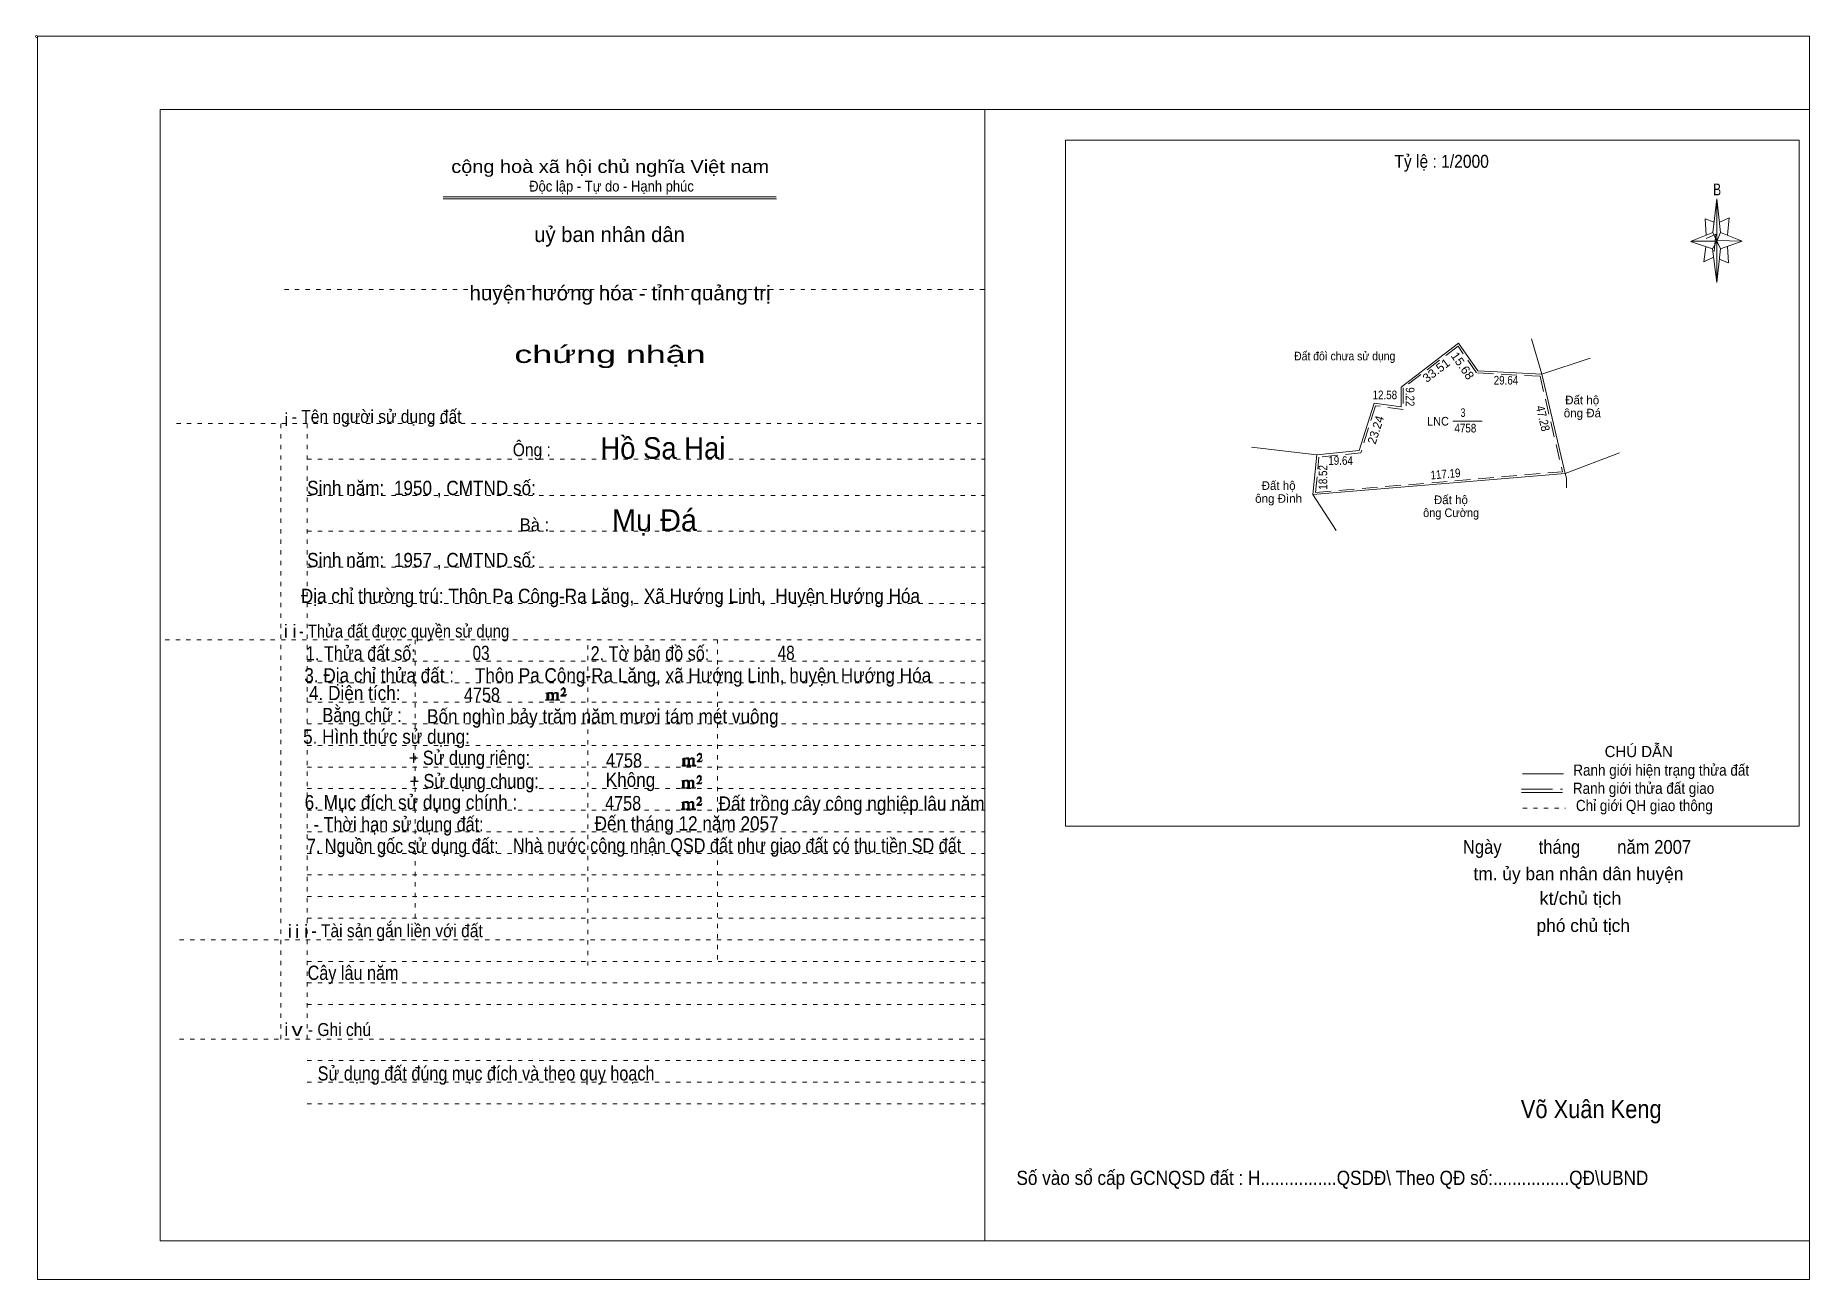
# Model space of a CAD drawing. Header units: centimetres. Extents: x -1.6 to 39.5, y -3.3 to 25.5.
import ezdxf
from ezdxf.enums import TextEntityAlignment as Align

# ---------------------------------------------------------------- set-up
doc = ezdxf.new("R2010")
doc.units = ezdxf.units.CM
doc.header["$LTSCALE"] = 0.12
for name, pattern in [('DOTTED', [1.5, 0.3, -1.2]), ('LONG_DASHED', [7.5, 6, -1.5]), ('MEDIUM_DASHED', [4.5, 3, -1.5])]:
    doc.linetypes.add(name, pattern=pattern)
for name, color, linetype, lineweight in [('1', 7, 'DOTTED', 13), ('10', 7, 'Continuous', 13), ('13', 7, 'Continuous', 13), ('4', 7, 'Continuous', 13), ('5', 7, 'Continuous', 13), ('50', 7, 'Continuous', 13)]:
    doc.layers.add(name, color=color, linetype=linetype, lineweight=lineweight)
doc.layers.add('30', color=7, linetype='Continuous')
doc.layers.add('33', color=7, linetype='Continuous')

msp = doc.modelspace()

# ---------------------------------------------------------------- hatches: boundary and pattern name
at = {"layer": '50'}
for points in [[(10.27, 10.13), (10.27, 10.12), (10.27, 10.11), (10.25, 10.11), (10.24, 10.11), (10.24, 10.1), (10.33, 10.1), (10.33, 10.11), (10.32, 10.11), (10.31, 10.11), (10.31, 10.12), (10.31, 10.13), (10.31, 10.24), (10.31, 10.25), (10.32, 10.26), (10.34, 10.26), (10.35, 10.26), (10.36, 10.26), (10.37, 10.25), (10.39, 10.22), (10.39, 10.13), (10.37, 10.12), (10.37, 10.11), (10.36, 10.11), (10.35, 10.11), (10.35, 10.1), (10.44, 10.1), (10.44, 10.11), (10.43, 10.11), (10.42, 10.11), (10.42, 10.12), (10.42, 10.13), (10.42, 10.24), (10.44, 10.26), (10.45, 10.26), (10.46, 10.26), (10.49, 10.26), (10.49, 10.25), (10.5, 10.24), (10.5, 10.22), (10.5, 10.13), (10.5, 10.12), (10.49, 10.11), (10.49, 10.11), (10.47, 10.11), (10.47, 10.1), (10.56, 10.1), (10.56, 10.11), (10.55, 10.11), (10.54, 10.11), (10.53, 10.12), (10.53, 10.13), (10.53, 10.2), (10.53, 10.25), (10.53, 10.26), (10.52, 10.27), (10.5, 10.28), (10.47, 10.28), (10.46, 10.28), (10.44, 10.27), (10.41, 10.25), (10.41, 10.26), (10.4, 10.28), (10.39, 10.28), (10.37, 10.28), (10.35, 10.28), (10.34, 10.28), (10.32, 10.26), (10.31, 10.26), (10.31, 10.25), (10.31, 10.25), (10.31, 10.26), (10.31, 10.28), (10.24, 10.26), (10.24, 10.26), (10.25, 10.26), (10.27, 10.25), (10.27, 10.24), (10.27, 10.23)], [(10.69, 10.19), (10.72, 10.24), (10.72, 10.24), (10.71, 10.22), (10.69, 10.22), (10.68, 10.22), (10.63, 10.22), (10.66, 10.26), (10.67, 10.27), (10.69, 10.28), (10.69, 10.3), (10.69, 10.32), (10.69, 10.34), (10.69, 10.35), (10.69, 10.37), (10.68, 10.38), (10.67, 10.38), (10.66, 10.39), (10.65, 10.39), (10.63, 10.38), (10.63, 10.38), (10.62, 10.37), (10.61, 10.35), (10.59, 10.33), (10.61, 10.33), (10.61, 10.35), (10.62, 10.35), (10.63, 10.36), (10.65, 10.36), (10.66, 10.36), (10.67, 10.35), (10.68, 10.35), (10.68, 10.32), (10.68, 10.3), (10.66, 10.28), (10.66, 10.26), (10.65, 10.25), (10.59, 10.2), (10.59, 10.19)], [(13.42, 8.61), (13.42, 8.6), (13.42, 8.59), (13.41, 8.59), (13.4, 8.59), (13.4, 8.57), (13.48, 8.57), (13.48, 8.59), (13.47, 8.59), (13.46, 8.59), (13.46, 8.6), (13.46, 8.61), (13.46, 8.72), (13.46, 8.73), (13.47, 8.74), (13.5, 8.74), (13.51, 8.74), (13.52, 8.74), (13.53, 8.73), (13.54, 8.69), (13.54, 8.61), (13.53, 8.6), (13.53, 8.59), (13.52, 8.59), (13.51, 8.59), (13.51, 8.57), (13.6, 8.57), (13.6, 8.59), (13.58, 8.59), (13.57, 8.59), (13.57, 8.6), (13.57, 8.61), (13.57, 8.72), (13.6, 8.74), (13.61, 8.74), (13.62, 8.74), (13.64, 8.74), (13.64, 8.73), (13.65, 8.72), (13.65, 8.69), (13.65, 8.61), (13.65, 8.6), (13.64, 8.59), (13.64, 8.59), (13.63, 8.59), (13.63, 8.57), (13.72, 8.57), (13.72, 8.59), (13.7, 8.59), (13.69, 8.59), (13.68, 8.6), (13.68, 8.61), (13.68, 8.68), (13.68, 8.73), (13.68, 8.74), (13.67, 8.75), (13.65, 8.76), (13.63, 8.76), (13.62, 8.76), (13.6, 8.75), (13.56, 8.73), (13.56, 8.74), (13.55, 8.76), (13.54, 8.76), (13.53, 8.76), (13.51, 8.76), (13.5, 8.76), (13.47, 8.74), (13.46, 8.74), (13.46, 8.73), (13.46, 8.73), (13.46, 8.74), (13.46, 8.76), (13.4, 8.74), (13.4, 8.74), (13.41, 8.74), (13.42, 8.73), (13.42, 8.72), (13.42, 8.71)], [(13.85, 8.67), (13.87, 8.72), (13.87, 8.72), (13.86, 8.69), (13.85, 8.69), (13.84, 8.69), (13.78, 8.69), (13.82, 8.74), (13.83, 8.75), (13.85, 8.76), (13.85, 8.78), (13.85, 8.79), (13.85, 8.82), (13.85, 8.83), (13.85, 8.85), (13.84, 8.86), (13.83, 8.86), (13.82, 8.87), (13.8, 8.87), (13.78, 8.86), (13.78, 8.86), (13.77, 8.85), (13.76, 8.83), (13.75, 8.81), (13.76, 8.81), (13.76, 8.83), (13.77, 8.83), (13.78, 8.84), (13.8, 8.84), (13.82, 8.84), (13.83, 8.83), (13.84, 8.83), (13.84, 8.79), (13.84, 8.78), (13.82, 8.76), (13.82, 8.74), (13.8, 8.73), (13.75, 8.68), (13.75, 8.67)], [(13.41, 8.09), (13.41, 8.08), (13.41, 8.07), (13.4, 8.07), (13.39, 8.07), (13.39, 8.06), (13.48, 8.06), (13.48, 8.07), (13.47, 8.07), (13.45, 8.07), (13.45, 8.08), (13.45, 8.09), (13.45, 8.2), (13.45, 8.21), (13.47, 8.23), (13.49, 8.23), (13.5, 8.23), (13.51, 8.23), (13.52, 8.21), (13.53, 8.18), (13.53, 8.09), (13.52, 8.08), (13.52, 8.07), (13.51, 8.07), (13.5, 8.07), (13.5, 8.06), (13.59, 8.06), (13.59, 8.07), (13.58, 8.07), (13.57, 8.07), (13.57, 8.08), (13.57, 8.09), (13.57, 8.2), (13.59, 8.23), (13.6, 8.23), (13.61, 8.23), (13.63, 8.23), (13.63, 8.21), (13.64, 8.2), (13.64, 8.18), (13.64, 8.09), (13.64, 8.08), (13.63, 8.07), (13.63, 8.07), (13.62, 8.07), (13.62, 8.06), (13.71, 8.06), (13.71, 8.07), (13.7, 8.07), (13.69, 8.07), (13.67, 8.08), (13.67, 8.09), (13.67, 8.17), (13.67, 8.21), (13.67, 8.23), (13.66, 8.24), (13.64, 8.25), (13.62, 8.25), (13.61, 8.25), (13.59, 8.24), (13.55, 8.21), (13.55, 8.23), (13.54, 8.25), (13.53, 8.25), (13.52, 8.25), (13.5, 8.25), (13.49, 8.25), (13.47, 8.23), (13.45, 8.23), (13.45, 8.21), (13.45, 8.21), (13.45, 8.23), (13.45, 8.25), (13.39, 8.23), (13.39, 8.23), (13.4, 8.23), (13.41, 8.21), (13.41, 8.2), (13.41, 8.19)], [(13.84, 8.16), (13.86, 8.2), (13.86, 8.2), (13.85, 8.18), (13.84, 8.18), (13.83, 8.18), (13.77, 8.18), (13.81, 8.23), (13.82, 8.24), (13.84, 8.25), (13.84, 8.27), (13.84, 8.28), (13.84, 8.3), (13.84, 8.31), (13.84, 8.34), (13.83, 8.35), (13.82, 8.35), (13.81, 8.36), (13.8, 8.36), (13.77, 8.35), (13.77, 8.35), (13.76, 8.34), (13.75, 8.31), (13.74, 8.29), (13.75, 8.29), (13.75, 8.31), (13.76, 8.31), (13.77, 8.33), (13.8, 8.33), (13.81, 8.33), (13.82, 8.31), (13.83, 8.31), (13.83, 8.28), (13.83, 8.27), (13.81, 8.25), (13.81, 8.23), (13.8, 8.21), (13.74, 8.17), (13.74, 8.16)], [(13.84, 7.66), (13.86, 7.71), (13.86, 7.71), (13.85, 7.68), (13.84, 7.68), (13.83, 7.68), (13.77, 7.68), (13.81, 7.73), (13.82, 7.74), (13.84, 7.75), (13.84, 7.77), (13.84, 7.78), (13.84, 7.81), (13.84, 7.82), (13.84, 7.84), (13.83, 7.85), (13.82, 7.85), (13.81, 7.86), (13.79, 7.86), (13.77, 7.85), (13.77, 7.85), (13.76, 7.84), (13.75, 7.82), (13.74, 7.8), (13.75, 7.8), (13.75, 7.82), (13.76, 7.82), (13.77, 7.83), (13.79, 7.83), (13.81, 7.83), (13.82, 7.82), (13.83, 7.82), (13.83, 7.78), (13.83, 7.77), (13.81, 7.75), (13.81, 7.73), (13.79, 7.72), (13.74, 7.67), (13.74, 7.66)], [(13.41, 7.6), (13.41, 7.59), (13.41, 7.58), (13.4, 7.58), (13.39, 7.58), (13.39, 7.56), (13.47, 7.56), (13.47, 7.58), (13.46, 7.58), (13.45, 7.58), (13.45, 7.59), (13.45, 7.6), (13.45, 7.71), (13.45, 7.72), (13.46, 7.73), (13.49, 7.73), (13.5, 7.73), (13.51, 7.73), (13.52, 7.72), (13.53, 7.68), (13.53, 7.6), (13.52, 7.59), (13.52, 7.58), (13.51, 7.58), (13.5, 7.58), (13.5, 7.56), (13.59, 7.56), (13.59, 7.58), (13.57, 7.58), (13.56, 7.58), (13.56, 7.59), (13.56, 7.6), (13.56, 7.71), (13.59, 7.73), (13.6, 7.73), (13.61, 7.73), (13.63, 7.73), (13.63, 7.72), (13.64, 7.71), (13.64, 7.68), (13.64, 7.6), (13.64, 7.59), (13.63, 7.58), (13.63, 7.58), (13.62, 7.58), (13.62, 7.56), (13.71, 7.56), (13.71, 7.58), (13.69, 7.58), (13.68, 7.58), (13.67, 7.59), (13.67, 7.6), (13.67, 7.67), (13.67, 7.72), (13.67, 7.73), (13.66, 7.74), (13.64, 7.75), (13.62, 7.75), (13.61, 7.75), (13.59, 7.74), (13.55, 7.72), (13.55, 7.73), (13.54, 7.75), (13.53, 7.75), (13.52, 7.75), (13.5, 7.75), (13.49, 7.75), (13.46, 7.73), (13.45, 7.73), (13.45, 7.72), (13.45, 7.72), (13.45, 7.73), (13.45, 7.75), (13.39, 7.73), (13.39, 7.73), (13.4, 7.73), (13.41, 7.72), (13.41, 7.71), (13.41, 7.7)]]:
    msp.add_hatch(color=256, dxfattribs=at).paths.add_polyline_path(points)

# ---------------------------------------------------------------- linework, layer by layer
at = {"layer": '1', "linetype": 'Continuous'}
for p, q in [((1.31, -2.42), (1.31, 23.78)), ((1.31, 23.78), (39.51, 23.78)), ((20.41, -2.42), (20.41, 23.78)), ((39.51, -2.42), (39.51, 23.78)), ((7.87, 21.76), (15.58, 21.76)), ((7.87, 21.71), (15.59, 21.71)), ((37.26, 20.55), (36.75, 20.72)), ((1.31, -2.42), (39.51, -2.42))]:
    msp.add_line(p, q, dxfattribs=at)
at = {"layer": '1'}
for p, q in [((4.19, 19.61), (20.41, 19.61)), ((1.69, 16.51), (20.41, 16.51)), ((4.11, 2.25), (4.11, 16.51)), ((4.72, 2.25), (4.72, 16.51)), ((4.72, 15.68), (20.41, 15.68)), ((4.72, 14.84), (20.41, 14.84)), ((4.72, 14.01), (20.41, 14.01)), ((4.72, 13.18), (20.41, 13.18)), ((4.72, 12.34), (20.41, 12.34)), ((1.43, 11.5), (20.41, 11.5)), ((7.22, 5.05), (7.22, 11.5)), ((11.22, 3.95), (11.22, 11.5)), ((14.22, 4.09), (14.22, 11.5)), ((4.72, 11), (20.41, 11)), ((4.72, 10.5), (20.41, 10.5)), ((4.72, 10.05), (20.41, 10.05)), ((4.72, 9.55), (20.41, 9.55)), ((4.72, 9.05), (20.41, 9.05)), ((4.72, 8.55), (20.41, 8.55)), ((4.72, 8.05), (20.41, 8.05)), ((4.72, 7.55), (20.41, 7.55)), ((4.72, 7.05), (20.41, 7.05)), ((4.72, 6.55), (20.41, 6.55)), ((4.72, 6.05), (20.41, 6.05)), ((4.72, 5.55), (20.41, 5.55)), ((4.72, 5.05), (20.41, 5.05)), ((1.76, 4.55), (20.41, 4.55)), ((4.72, 4.05), (20.41, 4.05)), ((4.72, 3.55), (20.41, 3.55)), ((4.72, 3.05), (20.41, 3.05)), ((1.76, 2.25), (20.41, 2.25)), ((4.72, 1.75), (20.41, 1.75)), ((4.72, 1.25), (20.41, 1.25)), ((4.72, 0.75), (20.41, 0.75))]:
    msp.add_line(p, q, dxfattribs=at)
at = {"layer": '1', "linetype": 'Continuous'}
msp.add_lwpolyline([(-1.53, -3.32), (39.51, -3.32), (39.51, 25.48), (-1.53, 25.48)], close=True, dxfattribs=at)
msp.add_lwpolyline([(37.27, 20.35), (37.06, 20.25), (37.11, 20.6)], dxfattribs=at)
at = {"layer": '10'}
for p, q in [((33.31, 17.65), (33.07, 18.47)), ((28.01, 14.86), (28.1, 15.78)), ((28.01, 14.86), (33.85, 15.35)), ((33.85, 15.35), (33.88, 15.24)), ((33.88, 15.24), (33.88, 15.02)), ((28.01, 14.86), (28.55, 14.03))]:
    msp.add_line(p, q, dxfattribs=at)
at = {"layer": '10', "linetype": 'MEDIUM_DASHED'}
for p, q in [((33.27, 17.6), (33.79, 15.39)), ((28.07, 14.91), (28.15, 15.73)), ((28.07, 14.91), (33.79, 15.39))]:
    msp.add_line(p, q, dxfattribs=at)
at = {"layer": '10'}
for points in [[(33.31, 17.65), (31.83, 17.73), (31.38, 18.37), (30.05, 17.35), (30.05, 16.89), (29.43, 16.98), (29.08, 15.88), (28.1, 15.78), (26.59, 15.96)], [(34.43, 18.02), (33.31, 17.65), (33.85, 15.35), (35.11, 15.83)]]:
    msp.add_lwpolyline(points, dxfattribs=at)
at = {"layer": '10', "linetype": 'MEDIUM_DASHED'}
msp.add_lwpolyline([(33.27, 17.6), (31.8, 17.68), (31.37, 18.3), (30.1, 17.33), (30.1, 16.83), (29.46, 16.92), (29.12, 15.83), (28.15, 15.73)], dxfattribs=at)
at = {"layer": '13'}
msp.add_line((31.25, 16.56), (31.93, 16.56), dxfattribs=at)
at = {"layer": '4'}
for p, q in [((32.86, 8.39), (33.81, 8.39)), ((32.84, 7.96), (33.79, 7.96))]:
    msp.add_line(p, q, dxfattribs=at)
at = {"layer": '4', "linetype": 'LONG_DASHED'}
msp.add_line((32.84, 8.04), (33.79, 8.04), dxfattribs=at)
at = {"layer": '4', "linetype": 'DOTTED'}
msp.add_line((32.87, 7.6), (33.86, 7.6), dxfattribs=at)
at = {"layer": '4'}
msp.add_lwpolyline([(22.28, 23.07), (39.27, 23.07), (39.27, 7.18), (22.28, 7.18)], close=True, dxfattribs=at)
msp.add_circle((-1.55, 25.47), 0.025, dxfattribs=at)
at = {"layer": '5'}
for p, q in [((37.27, 20.93), (37.36, 21.71)), ((37.45, 20.55), (37.36, 19.77)), ((37.45, 20.93), (37.95, 20.73)), ((37.61, 20.61), (37.63, 20.23)), ((37.63, 20.23), (37.42, 20.31))]:
    msp.add_line(p, q, dxfattribs=at)
for points in [[(37.36, 21.71), (37.45, 20.93), (37.36, 20.73)], [(37.36, 20.73), (36.77, 20.73), (37.27, 20.93), (37.45, 20.55), (37.95, 20.73), (37.36, 20.75)], [(37.36, 20.73), (37.36, 19.77), (37.26, 20.55)]]:
    msp.add_lwpolyline(points, close=True, dxfattribs=at)
for points in [[(37.3, 21.17), (37.09, 21.25), (37.12, 20.87)], [(37.43, 21.17), (37.65, 21.27), (37.61, 20.87)], [(37.36, 20.73), (37.27, 20.93), (36.77, 20.73)], [(37.12, 20.79), (37.34, 20.89), (37.3, 20.49)], [(37.36, 20.73), (37.45, 20.55), (37.95, 20.73)]]:
    msp.add_lwpolyline(points, dxfattribs=at)
at = {"layer": '50'}
for points in [[(10.27, 10.13), (10.27, 10.12), (10.27, 10.11), (10.25, 10.11), (10.24, 10.11), (10.24, 10.1), (10.33, 10.1), (10.33, 10.11), (10.32, 10.11), (10.31, 10.11), (10.31, 10.12), (10.31, 10.13), (10.31, 10.24), (10.31, 10.25), (10.32, 10.26), (10.34, 10.26), (10.35, 10.26), (10.36, 10.26), (10.37, 10.25), (10.39, 10.22), (10.39, 10.13), (10.37, 10.12), (10.37, 10.11), (10.36, 10.11), (10.35, 10.11), (10.35, 10.1), (10.44, 10.1), (10.44, 10.11), (10.43, 10.11), (10.42, 10.11), (10.42, 10.12), (10.42, 10.13), (10.42, 10.24), (10.44, 10.26), (10.45, 10.26), (10.46, 10.26), (10.49, 10.26), (10.49, 10.25), (10.5, 10.24), (10.5, 10.22), (10.5, 10.13), (10.5, 10.12), (10.49, 10.11), (10.49, 10.11), (10.47, 10.11), (10.47, 10.1), (10.56, 10.1), (10.56, 10.11), (10.55, 10.11), (10.54, 10.11), (10.53, 10.12), (10.53, 10.13), (10.53, 10.2), (10.53, 10.25), (10.53, 10.26), (10.52, 10.27), (10.5, 10.28), (10.47, 10.28), (10.46, 10.28), (10.44, 10.27), (10.41, 10.25), (10.41, 10.26), (10.4, 10.28), (10.39, 10.28), (10.37, 10.28), (10.35, 10.28), (10.34, 10.28), (10.32, 10.26), (10.31, 10.26), (10.31, 10.25), (10.31, 10.25), (10.31, 10.26), (10.31, 10.28), (10.24, 10.26), (10.24, 10.26), (10.25, 10.26), (10.27, 10.25), (10.27, 10.24), (10.27, 10.23)], [(10.69, 10.19), (10.72, 10.24), (10.72, 10.24), (10.71, 10.22), (10.69, 10.22), (10.68, 10.22), (10.63, 10.22), (10.66, 10.26), (10.67, 10.27), (10.69, 10.28), (10.69, 10.3), (10.69, 10.32), (10.69, 10.34), (10.69, 10.35), (10.69, 10.37), (10.68, 10.38), (10.67, 10.38), (10.66, 10.39), (10.65, 10.39), (10.63, 10.38), (10.63, 10.38), (10.62, 10.37), (10.61, 10.35), (10.59, 10.33), (10.61, 10.33), (10.61, 10.35), (10.62, 10.35), (10.63, 10.36), (10.65, 10.36), (10.66, 10.36), (10.67, 10.35), (10.68, 10.35), (10.68, 10.32), (10.68, 10.3), (10.66, 10.28), (10.66, 10.26), (10.65, 10.25), (10.59, 10.2), (10.59, 10.19)], [(13.42, 8.61), (13.42, 8.6), (13.42, 8.59), (13.41, 8.59), (13.4, 8.59), (13.4, 8.57), (13.48, 8.57), (13.48, 8.59), (13.47, 8.59), (13.46, 8.59), (13.46, 8.6), (13.46, 8.61), (13.46, 8.72), (13.46, 8.73), (13.47, 8.74), (13.5, 8.74), (13.51, 8.74), (13.52, 8.74), (13.53, 8.73), (13.54, 8.69), (13.54, 8.61), (13.53, 8.6), (13.53, 8.59), (13.52, 8.59), (13.51, 8.59), (13.51, 8.57), (13.6, 8.57), (13.6, 8.59), (13.58, 8.59), (13.57, 8.59), (13.57, 8.6), (13.57, 8.61), (13.57, 8.72), (13.6, 8.74), (13.61, 8.74), (13.62, 8.74), (13.64, 8.74), (13.64, 8.73), (13.65, 8.72), (13.65, 8.69), (13.65, 8.61), (13.65, 8.6), (13.64, 8.59), (13.64, 8.59), (13.63, 8.59), (13.63, 8.57), (13.72, 8.57), (13.72, 8.59), (13.7, 8.59), (13.69, 8.59), (13.68, 8.6), (13.68, 8.61), (13.68, 8.68), (13.68, 8.73), (13.68, 8.74), (13.67, 8.75), (13.65, 8.76), (13.63, 8.76), (13.62, 8.76), (13.6, 8.75), (13.56, 8.73), (13.56, 8.74), (13.55, 8.76), (13.54, 8.76), (13.53, 8.76), (13.51, 8.76), (13.5, 8.76), (13.47, 8.74), (13.46, 8.74), (13.46, 8.73), (13.46, 8.73), (13.46, 8.74), (13.46, 8.76), (13.4, 8.74), (13.4, 8.74), (13.41, 8.74), (13.42, 8.73), (13.42, 8.72), (13.42, 8.71)], [(13.85, 8.67), (13.87, 8.72), (13.87, 8.72), (13.86, 8.69), (13.85, 8.69), (13.84, 8.69), (13.78, 8.69), (13.82, 8.74), (13.83, 8.75), (13.85, 8.76), (13.85, 8.78), (13.85, 8.79), (13.85, 8.82), (13.85, 8.83), (13.85, 8.85), (13.84, 8.86), (13.83, 8.86), (13.82, 8.87), (13.8, 8.87), (13.78, 8.86), (13.78, 8.86), (13.77, 8.85), (13.76, 8.83), (13.75, 8.81), (13.76, 8.81), (13.76, 8.83), (13.77, 8.83), (13.78, 8.84), (13.8, 8.84), (13.82, 8.84), (13.83, 8.83), (13.84, 8.83), (13.84, 8.79), (13.84, 8.78), (13.82, 8.76), (13.82, 8.74), (13.8, 8.73), (13.75, 8.68), (13.75, 8.67)], [(13.41, 8.09), (13.41, 8.08), (13.41, 8.07), (13.4, 8.07), (13.39, 8.07), (13.39, 8.06), (13.48, 8.06), (13.48, 8.07), (13.47, 8.07), (13.45, 8.07), (13.45, 8.08), (13.45, 8.09), (13.45, 8.2), (13.45, 8.21), (13.47, 8.23), (13.49, 8.23), (13.5, 8.23), (13.51, 8.23), (13.52, 8.21), (13.53, 8.18), (13.53, 8.09), (13.52, 8.08), (13.52, 8.07), (13.51, 8.07), (13.5, 8.07), (13.5, 8.06), (13.59, 8.06), (13.59, 8.07), (13.58, 8.07), (13.57, 8.07), (13.57, 8.08), (13.57, 8.09), (13.57, 8.2), (13.59, 8.23), (13.6, 8.23), (13.61, 8.23), (13.63, 8.23), (13.63, 8.21), (13.64, 8.2), (13.64, 8.18), (13.64, 8.09), (13.64, 8.08), (13.63, 8.07), (13.63, 8.07), (13.62, 8.07), (13.62, 8.06), (13.71, 8.06), (13.71, 8.07), (13.7, 8.07), (13.69, 8.07), (13.67, 8.08), (13.67, 8.09), (13.67, 8.17), (13.67, 8.21), (13.67, 8.23), (13.66, 8.24), (13.64, 8.25), (13.62, 8.25), (13.61, 8.25), (13.59, 8.24), (13.55, 8.21), (13.55, 8.23), (13.54, 8.25), (13.53, 8.25), (13.52, 8.25), (13.5, 8.25), (13.49, 8.25), (13.47, 8.23), (13.45, 8.23), (13.45, 8.21), (13.45, 8.21), (13.45, 8.23), (13.45, 8.25), (13.39, 8.23), (13.39, 8.23), (13.4, 8.23), (13.41, 8.21), (13.41, 8.2), (13.41, 8.19)], [(13.84, 8.16), (13.86, 8.2), (13.86, 8.2), (13.85, 8.18), (13.84, 8.18), (13.83, 8.18), (13.77, 8.18), (13.81, 8.23), (13.82, 8.24), (13.84, 8.25), (13.84, 8.27), (13.84, 8.28), (13.84, 8.3), (13.84, 8.31), (13.84, 8.34), (13.83, 8.35), (13.82, 8.35), (13.81, 8.36), (13.8, 8.36), (13.77, 8.35), (13.77, 8.35), (13.76, 8.34), (13.75, 8.31), (13.74, 8.29), (13.75, 8.29), (13.75, 8.31), (13.76, 8.31), (13.77, 8.33), (13.8, 8.33), (13.81, 8.33), (13.82, 8.31), (13.83, 8.31), (13.83, 8.28), (13.83, 8.27), (13.81, 8.25), (13.81, 8.23), (13.8, 8.21), (13.74, 8.17), (13.74, 8.16)], [(13.84, 7.66), (13.86, 7.71), (13.86, 7.71), (13.85, 7.68), (13.84, 7.68), (13.83, 7.68), (13.77, 7.68), (13.81, 7.73), (13.82, 7.74), (13.84, 7.75), (13.84, 7.77), (13.84, 7.78), (13.84, 7.81), (13.84, 7.82), (13.84, 7.84), (13.83, 7.85), (13.82, 7.85), (13.81, 7.86), (13.79, 7.86), (13.77, 7.85), (13.77, 7.85), (13.76, 7.84), (13.75, 7.82), (13.74, 7.8), (13.75, 7.8), (13.75, 7.82), (13.76, 7.82), (13.77, 7.83), (13.79, 7.83), (13.81, 7.83), (13.82, 7.82), (13.83, 7.82), (13.83, 7.78), (13.83, 7.77), (13.81, 7.75), (13.81, 7.73), (13.79, 7.72), (13.74, 7.67), (13.74, 7.66)], [(13.41, 7.6), (13.41, 7.59), (13.41, 7.58), (13.4, 7.58), (13.39, 7.58), (13.39, 7.56), (13.47, 7.56), (13.47, 7.58), (13.46, 7.58), (13.45, 7.58), (13.45, 7.59), (13.45, 7.6), (13.45, 7.71), (13.45, 7.72), (13.46, 7.73), (13.49, 7.73), (13.5, 7.73), (13.51, 7.73), (13.52, 7.72), (13.53, 7.68), (13.53, 7.6), (13.52, 7.59), (13.52, 7.58), (13.51, 7.58), (13.5, 7.58), (13.5, 7.56), (13.59, 7.56), (13.59, 7.58), (13.57, 7.58), (13.56, 7.58), (13.56, 7.59), (13.56, 7.6), (13.56, 7.71), (13.59, 7.73), (13.6, 7.73), (13.61, 7.73), (13.63, 7.73), (13.63, 7.72), (13.64, 7.71), (13.64, 7.68), (13.64, 7.6), (13.64, 7.59), (13.63, 7.58), (13.63, 7.58), (13.62, 7.58), (13.62, 7.56), (13.71, 7.56), (13.71, 7.58), (13.69, 7.58), (13.68, 7.58), (13.67, 7.59), (13.67, 7.6), (13.67, 7.67), (13.67, 7.72), (13.67, 7.73), (13.66, 7.74), (13.64, 7.75), (13.62, 7.75), (13.61, 7.75), (13.59, 7.74), (13.55, 7.72), (13.55, 7.73), (13.54, 7.75), (13.53, 7.75), (13.52, 7.75), (13.5, 7.75), (13.49, 7.75), (13.46, 7.73), (13.45, 7.73), (13.45, 7.72), (13.45, 7.72), (13.45, 7.73), (13.45, 7.75), (13.39, 7.73), (13.39, 7.73), (13.4, 7.73), (13.41, 7.72), (13.41, 7.71), (13.41, 7.7)]]:
    msp.add_lwpolyline(points, close=True, dxfattribs=at)

# ---------------------------------------------------------------- texts
at = {"layer": '1'}
for s, height, width, p in [('cộng hoà xã hội chủ nghĩa Việt nam', 0.3, 1.15, (11.735, 22.31)), ('Độc lập - Tự do - Hạnh phúc', 0.25, 0.9, (11.765, 21.88)), ('chứng nhận', 0.4, 1.55, (11.73, 17.91)), ('- Tên người sử dụng đất', 0.3, 0.9, (6.325, 16.52)), ('- Thửa đất được quyền sử dụng', 0.3, 0.85, (6.96, 11.55)), ('- Tài sản gắn liền với đất ', 0.3, 0.9, (6.85, 4.61)), ('v', 0.3, 1.3, (4.485, 2.32)), ('- Ghi chú', 0.3, 0.9, (5.465, 2.32))]:
    msp.add_text(s, height=height, dxfattribs=dict(at, width=width)).set_placement(p, align=Align.CENTER)
for s, height, p in [('uỷ ban nhân dân', 0.35, (11.72, 20.71)), ('i', 0.3, (4.235, 16.45)), ('i', 0.3, (4.225, 11.55)), ('i', 0.3, (4.425, 11.55)), ('i', 0.3, (4.315, 4.6)), ('i', 0.3, (4.485, 4.59)), ('i', 0.3, (4.695, 4.6)), ('i', 0.3, (4.235, 2.32))]:
    msp.add_text(s, height=height, dxfattribs=at).set_placement(p, align=Align.CENTER)
at = {"layer": '10'}
for s, height, width, p in [('Tỷ lệ : 1/2000', 0.3, 0.9, (30.99, 22.43)), ('Đất đôì chưa sử dụng ', 0.2, 0.9, (28.78, 17.97)), ('Hồ Sa Hai', 0.5, 0.95, (12.955, 15.69)), ('ông Cường', 0.2, 0.95, (31.21, 14.34)), ('Võ Xuân Keng', 0.42, 0.9, (34.455, 0.42))]:
    msp.add_text(s, height=height, dxfattribs=dict(at, width=width)).set_placement(p, align=Align.CENTER)
for s, height, p in [('ông Đá', 0.2, (34.25, 16.65)), ('Đất hộ', 0.2, (34.245, 16.95)), ('ông Đình', 0.2, (27.215, 14.67)), ('Đất hộ', 0.2, (27.215, 14.97)), ('Đất hộ', 0.2, (31.205, 14.64)), ('Mụ Đá', 0.5, (12.76, 14.02))]:
    msp.add_text(s, height=height, dxfattribs=at).set_placement(p, align=Align.CENTER)
at = {"layer": '10', "width": 0.85}
msp.add_text('18.52', height=0.2, rotation=90, dxfattribs=at).set_placement((28.34, 15.26), align=Align.CENTER)
at = {"layer": '30'}
for s, rotation, width, p in [('15.68', 304.684, 1.05, (31.393, 17.787)), ('33.51', 37.421, 1.05, (30.924, 17.657)), ('9.22', 270, 0.85, (30.16, 17.125)), ('47.28', 283.316, 0.9, (33.24, 16.603)), ('117.19', 4.841, 0.85, (31.087, 15.24))]:
    msp.add_text(s, height=0.2, rotation=rotation, dxfattribs=dict(at, width=width)).set_placement(p, align=Align.CENTER)
at = {"layer": '30', "width": 0.85}
for s, p in [('12.58', (29.675, 17.07)), ('29.64', (32.48, 17.41)), ('19.64', (28.65, 15.55))]:
    msp.add_text(s, height=0.2, dxfattribs=at).set_placement(p, align=Align.CENTER)
at = {"layer": '30'}
msp.add_text('23.24', height=0.2, rotation=72.345, dxfattribs=at).set_placement((29.559, 16.33), align=Align.CENTER)
at = {"layer": '33'}
for s, width, p in [('3', 0.75, (31.485, 16.66)), ('4758', 0.85, (31.54, 16.3))]:
    msp.add_text(s, height=0.2, dxfattribs=dict(at, width=width)).set_placement(p, align=Align.CENTER)
at = {"layer": '33', "width": 0.95}
msp.add_text('LNC', height=0.2, dxfattribs=at).set_placement((31.16, 16.46), align=Align.RIGHT)
at = {"layer": '4'}
msp.add_text('CHÚ DẪN', height=0.2591, dxfattribs=at).set_placement((35.555, 8.78), align=Align.CENTER)
at = {"layer": '4', "width": 0.9}
for s, p in [('Ranh giới hiện trạng thửa đất', (36.075, 8.35)), ('Ranh giới thửa đất giao ', (35.71, 7.93)), ('Chỉ giới QH giao thông', (35.685, 7.53))]:
    msp.add_text(s, height=0.2591, dxfattribs=at).set_placement(p, align=Align.CENTER)
at = {"layer": '5', "width": 0.75}
msp.add_text('B', height=0.276, dxfattribs=at).set_placement((37.37, 21.79), align=Align.CENTER)
at = {"layer": '50'}
for s, height, width, p in [('  huyện hướng hóa - tỉnh quảng trị', 0.34, 1.05, (11.83, 19.36)), ('Ông :', 0.3, 0.9, (9.92, 15.75)), ('Sinh năm:  1950 , CMTND số: ', 0.33, 0.9, (7.42, 14.85)), ('Bà :', 0.3, 0.95, (9.98, 14.01)), ('Sinh năm:  1957 , CMTND số: ', 0.33, 0.9, (7.42, 13.18)), ('Địa chỉ thường trú: Thôn Pa Công-Ra Lăng,  Xã Hướng Linh,  Huyện Hướng Hóa', 0.33, 0.9, (11.74, 12.35)), ('1. Thửa đất số:  ', 0.33, 0.85, (6.065, 11.02)), ('03', 0.33, 0.8, (8.745, 11.03)), ('2. Tờ bản đồ số:  ', 0.33, 0.85, (12.76, 11.02)), ('48', 0.33, 0.8, (15.81, 11.03)), ('3. Địa chỉ thửa đất : ', 0.33, 0.9, (6.44, 10.51)), ('Thôn Pa Công-Ra Lăng, xã Hướng Linh, huyện Hướng Hóa', 0.33, 0.9, (13.885, 10.51)), ('4. Diện tích: ', 0.33, 0.9, (5.875, 10.1)), ('4758', 0.33, 0.85, (8.765, 10.06)), ('Bằng chữ :', 0.33, 0.85, (5.99, 9.59)), ('Bốn nghìn bảy trăm năm mươi tám mét vuông', 0.33, 0.9, (11.565, 9.56)), ('5. Hình thức sử dụng:', 0.33, 0.9, (6.555, 9.09)), ('+ Sử dụng riêng:', 0.33, 0.85, (8.475, 8.6)), ('4758', 0.33, 0.85, (12.055, 8.54)), ('+ Sử dụng chung:', 0.33, 0.85, (8.585, 8.06)), ('Không', 0.33, 0.9, (12.205, 8.09)), ('6. Mục đích sử dụng chính :', 0.33, 0.9, (7.12, 7.57)), ('4758', 0.33, 0.85, (12.035, 7.55)), ('Đất trồng cây công nghiệp lâu năm', 0.33, 0.9, (17.325, 7.54)), ('- Thời hạn sử dụng đất:', 0.33, 0.85, (6.835, 7.06)), ('Đến tháng 12 năm 2057', 0.33, 0.9, (13.505, 7.08)), ('7. Nguồn gốc sử dụng đất:', 0.33, 0.85, (6.93, 6.56)), ('Nhà nước công nhận QSD đất như giao đất có thu tiền SD đất ', 0.33, 0.85, (14.725, 6.57)), ('Ngày        tháng        năm 2007', 0.32, 0.9, (34.125, 6.54)), ('kt/chủ tịch', 0.3, 1.05, (34.205, 5.36)), ('Cây lâu năm', 0.33, 0.85, (5.78, 3.62)), ('Sử dụng đất đúng mục đích và theo quy hoạch', 0.33, 0.85, (8.86, 1.29)), ('Số vào sổ cấp GCNQSD đất : H................QSDĐ\\ Theo QĐ số:................QĐ\\UBND', 0.33, 0.9, (28.46, -1.13))]:
    msp.add_text(s, height=height, dxfattribs=dict(at, width=width)).set_placement(p, align=Align.CENTER)
for s, p in [('tm. ủy ban nhân dân huyện ', (34.215, 5.93)), ('phó chủ tịch', (34.27, 4.73))]:
    msp.add_text(s, height=0.3, dxfattribs=at).set_placement(p, align=Align.CENTER)

doc.saveas('drawing.dxf')
